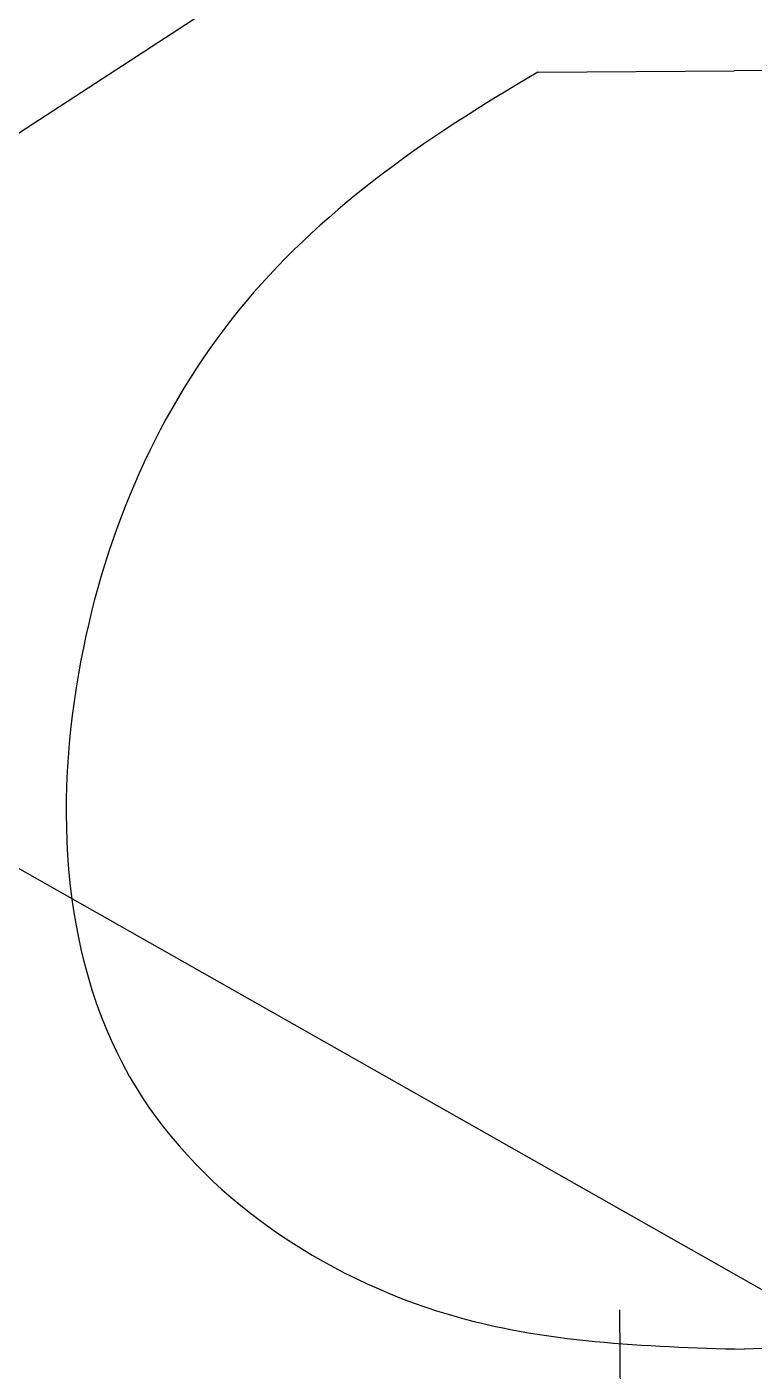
# Model space of a CAD drawing. Header units: metres. Extents: x 324293 to 653279, y 3585589 to 7191434.
# Drawn here: x 334380.528 to 334380.758, y 3600552.3478 to 3600552.7731 of the extents above; entities that cross this region are included whole.
import ezdxf

# ---------------------------------------------------------------- set-up
doc = ezdxf.new("R2010")
doc.units = ezdxf.units.M
doc.layers.add('asfalt', color=16, linetype='Continuous')
doc.layers.add('Tir bargh', color=10, linetype='Continuous')

# ---------------------------------------------------------------- blocks, each defined once
blk = doc.blocks.new('E')
at = {"layer": 'Tir bargh'}
for p, q in [((0.96012, 5.01545), (-1.09158, 6.20022)), ((-0.44561, 5.95606), (-0.42252, 5.95606)), ((-0.39943, 5.95606), (-0.42252, 5.95606)), ((-0.43711, 5.78028), (-0.43711, 5.81044))]:
    blk.add_line(p, q, dxfattribs=at)
for points in [[(-0.44561, 5.95606, -0.28802), (-0.45908, 5.94838, -0.28802), (-0.48397, 5.93125, -0.28802), (-0.50404, 5.88667, -0.28802), (-0.50172, 5.83476, -0.28802), (-0.46112, 5.80718, -0.28802), (-0.43424, 5.80612, -0.28802), (-0.42252, 5.80567, -0.28802)], [(-0.39943, 5.95606, -0.28802), (-0.38596, 5.94838, -0.28802), (-0.36106, 5.93125, -0.28802), (-0.341, 5.88667, -0.28802), (-0.34332, 5.83476, -0.28802), (-0.38392, 5.80718, -0.28802), (-0.4108, 5.80612, -0.28802), (-0.42252, 5.80567, -0.28802)]]:
    blk.add_open_spline(points, degree=3, knots=[0.28987, 0.28987, 0.28987, 0.28987, 0.908816, 1.521914, 2.211913, 2.829368, 3.306397, 3.306397, 3.306397, 3.306397], dxfattribs=at)
at = {"layer": 'Tir bargh', "invisible_edges": 15}
for points in [[(-0.44448, 5.95606, -0.28089), (-0.45361, 5.95028, -0.27792), (-0.45503, 5.95028, -0.28461), (-0.44548, 5.95606, -0.28561)], [(-0.44548, 5.95606, -0.28561), (-0.45503, 5.95028, -0.28461), (-0.45503, 5.95028, -0.29144), (-0.44548, 5.95606, -0.29044)], [(-0.44548, 5.95606, -0.29044), (-0.45503, 5.95028, -0.29144), (-0.45361, 5.95028, -0.29813), (-0.44448, 5.95606, -0.29516)], [(-0.44252, 5.95606, -0.27648), (-0.45083, 5.95028, -0.27168), (-0.45361, 5.95028, -0.27792), (-0.44448, 5.95606, -0.28089)], [(-0.44448, 5.95606, -0.29516), (-0.45361, 5.95028, -0.29813), (-0.45083, 5.95028, -0.30437), (-0.44252, 5.95606, -0.29957)], [(-0.43968, 5.95606, -0.27257), (-0.44681, 5.95028, -0.26615), (-0.45083, 5.95028, -0.27168), (-0.44252, 5.95606, -0.27648)], [(-0.44252, 5.95606, -0.29957), (-0.45083, 5.95028, -0.30437), (-0.44681, 5.95028, -0.3099), (-0.43968, 5.95606, -0.30348)], [(-0.43609, 5.95606, -0.26934), (-0.44173, 5.95028, -0.26158), (-0.44681, 5.95028, -0.26615), (-0.43968, 5.95606, -0.27257)], [(-0.43968, 5.95606, -0.30348), (-0.44681, 5.95028, -0.3099), (-0.44173, 5.95028, -0.31447), (-0.43609, 5.95606, -0.30671)], [(-0.43191, 5.95606, -0.26693), (-0.43582, 5.95028, -0.25816), (-0.44173, 5.95028, -0.26158), (-0.43609, 5.95606, -0.26934)], [(-0.43609, 5.95606, -0.30671), (-0.44173, 5.95028, -0.31447), (-0.43582, 5.95028, -0.31789), (-0.43191, 5.95606, -0.30912)], [(-0.42732, 5.95606, -0.26544), (-0.42932, 5.95028, -0.25605), (-0.43582, 5.95028, -0.25816), (-0.43191, 5.95606, -0.26693)], [(-0.43191, 5.95606, -0.30912), (-0.43582, 5.95028, -0.31789), (-0.42932, 5.95028, -0.32), (-0.42732, 5.95606, -0.31061)], [(-0.42252, 5.95606, -0.26493), (-0.42252, 5.95028, -0.25533), (-0.42932, 5.95028, -0.25605), (-0.42732, 5.95606, -0.26544)], [(-0.42732, 5.95606, -0.31061), (-0.42932, 5.95028, -0.32), (-0.42252, 5.95028, -0.32072), (-0.42252, 5.95606, -0.31112)], [(-0.42252, 5.95606, -0.31112), (-0.42252, 5.95028, -0.32072), (-0.41572, 5.95028, -0.32), (-0.41772, 5.95606, -0.31061)], [(-0.41772, 5.95606, -0.26544), (-0.41572, 5.95028, -0.25605), (-0.42252, 5.95028, -0.25533), (-0.42252, 5.95606, -0.26493)], [(-0.45361, 5.95028, -0.27792), (-0.46238, 5.94391, -0.27507), (-0.4642, 5.94391, -0.28364), (-0.45503, 5.95028, -0.28461)], [(-0.45503, 5.95028, -0.28461), (-0.4642, 5.94391, -0.28364), (-0.4642, 5.94391, -0.29241), (-0.45503, 5.95028, -0.29144)], [(-0.45503, 5.95028, -0.29144), (-0.4642, 5.94391, -0.29241), (-0.46238, 5.94391, -0.30097), (-0.45361, 5.95028, -0.29813)], [(-0.45083, 5.95028, -0.27168), (-0.45881, 5.94391, -0.26707), (-0.46238, 5.94391, -0.27507), (-0.45361, 5.95028, -0.27792)], [(-0.45361, 5.95028, -0.29813), (-0.46238, 5.94391, -0.30097), (-0.45881, 5.94391, -0.30898), (-0.45083, 5.95028, -0.30437)], [(-0.44681, 5.95028, -0.26615), (-0.45366, 5.94391, -0.25998), (-0.45881, 5.94391, -0.26707), (-0.45083, 5.95028, -0.27168)], [(-0.45083, 5.95028, -0.30437), (-0.45881, 5.94391, -0.30898), (-0.45366, 5.94391, -0.31607), (-0.44681, 5.95028, -0.3099)], [(-0.44173, 5.95028, -0.26158), (-0.44715, 5.94391, -0.25412), (-0.45366, 5.94391, -0.25998), (-0.44681, 5.95028, -0.26615)], [(-0.44681, 5.95028, -0.3099), (-0.45366, 5.94391, -0.31607), (-0.44715, 5.94391, -0.32193), (-0.44173, 5.95028, -0.31447)], [(-0.43582, 5.95028, -0.25816), (-0.43956, 5.94391, -0.24974), (-0.44715, 5.94391, -0.25412), (-0.44173, 5.95028, -0.26158)], [(-0.44173, 5.95028, -0.31447), (-0.44715, 5.94391, -0.32193), (-0.43956, 5.94391, -0.32631), (-0.43582, 5.95028, -0.31789)], [(-0.42932, 5.95028, -0.25605), (-0.43123, 5.94391, -0.24703), (-0.43956, 5.94391, -0.24974), (-0.43582, 5.95028, -0.25816)], [(-0.43582, 5.95028, -0.31789), (-0.43956, 5.94391, -0.32631), (-0.43123, 5.94391, -0.32902), (-0.42932, 5.95028, -0.32)], [(-0.42252, 5.95028, -0.25533), (-0.42252, 5.94391, -0.24612), (-0.43123, 5.94391, -0.24703), (-0.42932, 5.95028, -0.25605)], [(-0.42932, 5.95028, -0.32), (-0.43123, 5.94391, -0.32902), (-0.42252, 5.94391, -0.32993), (-0.42252, 5.95028, -0.32072)], [(-0.42252, 5.95028, -0.32072), (-0.42252, 5.94391, -0.32993), (-0.41381, 5.94391, -0.32902), (-0.41572, 5.95028, -0.32)], [(-0.41572, 5.95028, -0.25605), (-0.41381, 5.94391, -0.24703), (-0.42252, 5.94391, -0.24612), (-0.42252, 5.95028, -0.25533)], [(-0.46238, 5.94391, -0.27507), (-0.47057, 5.93674, -0.27241), (-0.47276, 5.93674, -0.28274), (-0.4642, 5.94391, -0.28364)], [(-0.4642, 5.94391, -0.28364), (-0.47276, 5.93674, -0.28274), (-0.47276, 5.93674, -0.29331), (-0.4642, 5.94391, -0.29241)], [(-0.4642, 5.94391, -0.29241), (-0.47276, 5.93674, -0.29331), (-0.47057, 5.93674, -0.30364), (-0.46238, 5.94391, -0.30097)], [(-0.45881, 5.94391, -0.26707), (-0.46627, 5.93674, -0.26276), (-0.47057, 5.93674, -0.27241), (-0.46238, 5.94391, -0.27507)], [(-0.46238, 5.94391, -0.30097), (-0.47057, 5.93674, -0.30364), (-0.46627, 5.93674, -0.31328), (-0.45881, 5.94391, -0.30898)], [(-0.45366, 5.94391, -0.25998), (-0.46006, 5.93674, -0.25422), (-0.46627, 5.93674, -0.26276), (-0.45881, 5.94391, -0.26707)], [(-0.45881, 5.94391, -0.30898), (-0.46627, 5.93674, -0.31328), (-0.46006, 5.93674, -0.32183), (-0.45366, 5.94391, -0.31607)], [(-0.44715, 5.94391, -0.25412), (-0.45221, 5.93674, -0.24715), (-0.46006, 5.93674, -0.25422), (-0.45366, 5.94391, -0.25998)], [(-0.45366, 5.94391, -0.31607), (-0.46006, 5.93674, -0.32183), (-0.45221, 5.93674, -0.3289), (-0.44715, 5.94391, -0.32193)], [(-0.43956, 5.94391, -0.24974), (-0.44307, 5.93674, -0.24187), (-0.45221, 5.93674, -0.24715), (-0.44715, 5.94391, -0.25412)], [(-0.44715, 5.94391, -0.32193), (-0.45221, 5.93674, -0.3289), (-0.44307, 5.93674, -0.33418), (-0.43956, 5.94391, -0.32631)], [(-0.43123, 5.94391, -0.24703), (-0.43302, 5.93674, -0.23861), (-0.44307, 5.93674, -0.24187), (-0.43956, 5.94391, -0.24974)], [(-0.43956, 5.94391, -0.32631), (-0.44307, 5.93674, -0.33418), (-0.43302, 5.93674, -0.33744), (-0.43123, 5.94391, -0.32902)], [(-0.42252, 5.94391, -0.24612), (-0.42252, 5.93674, -0.2375), (-0.43302, 5.93674, -0.23861), (-0.43123, 5.94391, -0.24703)], [(-0.43123, 5.94391, -0.32902), (-0.43302, 5.93674, -0.33744), (-0.42252, 5.93674, -0.33854), (-0.42252, 5.94391, -0.32993)], [(-0.42252, 5.94391, -0.32993), (-0.42252, 5.93674, -0.33854), (-0.41201, 5.93674, -0.33744), (-0.41381, 5.94391, -0.32902)], [(-0.41381, 5.94391, -0.24703), (-0.41201, 5.93674, -0.23861), (-0.42252, 5.93674, -0.2375), (-0.42252, 5.94391, -0.24612)], [(-0.47057, 5.93674, -0.27241), (-0.47791, 5.92863, -0.27003), (-0.48044, 5.92863, -0.28194), (-0.47276, 5.93674, -0.28274)], [(-0.47276, 5.93674, -0.28274), (-0.48044, 5.92863, -0.28194), (-0.48044, 5.92863, -0.29411), (-0.47276, 5.93674, -0.29331)], [(-0.47276, 5.93674, -0.29331), (-0.48044, 5.92863, -0.29411), (-0.47791, 5.92863, -0.30602), (-0.47057, 5.93674, -0.30364)], [(-0.46627, 5.93674, -0.26276), (-0.47296, 5.92863, -0.2589), (-0.47791, 5.92863, -0.27003), (-0.47057, 5.93674, -0.27241)], [(-0.47057, 5.93674, -0.30364), (-0.47791, 5.92863, -0.30602), (-0.47296, 5.92863, -0.31715), (-0.46627, 5.93674, -0.31328)], [(-0.46006, 5.93674, -0.25422), (-0.4658, 5.92863, -0.24905), (-0.47296, 5.92863, -0.2589), (-0.46627, 5.93674, -0.26276)], [(-0.46627, 5.93674, -0.31328), (-0.47296, 5.92863, -0.31715), (-0.4658, 5.92863, -0.327), (-0.46006, 5.93674, -0.32183)], [(-0.45221, 5.93674, -0.24715), (-0.45675, 5.92863, -0.2409), (-0.4658, 5.92863, -0.24905), (-0.46006, 5.93674, -0.25422)], [(-0.46006, 5.93674, -0.32183), (-0.4658, 5.92863, -0.327), (-0.45675, 5.92863, -0.33515), (-0.45221, 5.93674, -0.3289)], [(-0.44307, 5.93674, -0.24187), (-0.44621, 5.92863, -0.23482), (-0.45675, 5.92863, -0.2409), (-0.45221, 5.93674, -0.24715)], [(-0.45221, 5.93674, -0.3289), (-0.45675, 5.92863, -0.33515), (-0.44621, 5.92863, -0.34123), (-0.44307, 5.93674, -0.33418)], [(-0.43302, 5.93674, -0.23861), (-0.43463, 5.92863, -0.23105), (-0.44621, 5.92863, -0.23482), (-0.44307, 5.93674, -0.24187)], [(-0.44307, 5.93674, -0.33418), (-0.44621, 5.92863, -0.34123), (-0.43463, 5.92863, -0.345), (-0.43302, 5.93674, -0.33744)], [(-0.42252, 5.93674, -0.2375), (-0.42252, 5.92863, -0.22978), (-0.43463, 5.92863, -0.23105), (-0.43302, 5.93674, -0.23861)], [(-0.43302, 5.93674, -0.33744), (-0.43463, 5.92863, -0.345), (-0.42252, 5.92863, -0.34627), (-0.42252, 5.93674, -0.33854)], [(-0.42252, 5.93674, -0.33854), (-0.42252, 5.92863, -0.34627), (-0.41041, 5.92863, -0.345), (-0.41201, 5.93674, -0.33744)], [(-0.41201, 5.93674, -0.23861), (-0.41041, 5.92863, -0.23105), (-0.42252, 5.92863, -0.22978), (-0.42252, 5.93674, -0.2375)], [(-0.47791, 5.92863, -0.27003), (-0.48415, 5.91956, -0.268), (-0.48697, 5.91956, -0.28125), (-0.48044, 5.92863, -0.28194)], [(-0.48044, 5.92863, -0.28194), (-0.48697, 5.91956, -0.28125), (-0.48697, 5.91956, -0.2948), (-0.48044, 5.92863, -0.29411)], [(-0.48044, 5.92863, -0.29411), (-0.48697, 5.91956, -0.2948), (-0.48415, 5.91956, -0.30805), (-0.47791, 5.92863, -0.30602)], [(-0.47296, 5.92863, -0.2589), (-0.47864, 5.91956, -0.25562), (-0.48415, 5.91956, -0.268), (-0.47791, 5.92863, -0.27003)], [(-0.47791, 5.92863, -0.30602), (-0.48415, 5.91956, -0.30805), (-0.47864, 5.91956, -0.32043), (-0.47296, 5.92863, -0.31715)], [(-0.4658, 5.92863, -0.24905), (-0.47068, 5.91956, -0.24466), (-0.47864, 5.91956, -0.25562), (-0.47296, 5.92863, -0.2589)], [(-0.47296, 5.92863, -0.31715), (-0.47864, 5.91956, -0.32043), (-0.47068, 5.91956, -0.33139), (-0.4658, 5.92863, -0.327)], [(-0.45675, 5.92863, -0.2409), (-0.46061, 5.91956, -0.23559), (-0.47068, 5.91956, -0.24466), (-0.4658, 5.92863, -0.24905)], [(-0.4658, 5.92863, -0.327), (-0.47068, 5.91956, -0.33139), (-0.46061, 5.91956, -0.34045), (-0.45675, 5.92863, -0.33515)], [(-0.44621, 5.92863, -0.23482), (-0.44888, 5.91956, -0.22882), (-0.46061, 5.91956, -0.23559), (-0.45675, 5.92863, -0.2409)], [(-0.45675, 5.92863, -0.33515), (-0.46061, 5.91956, -0.34045), (-0.44888, 5.91956, -0.34723), (-0.44621, 5.92863, -0.34123)], [(-0.43463, 5.92863, -0.23105), (-0.43599, 5.91956, -0.22463), (-0.44888, 5.91956, -0.22882), (-0.44621, 5.92863, -0.23482)], [(-0.44621, 5.92863, -0.34123), (-0.44888, 5.91956, -0.34723), (-0.43599, 5.91956, -0.35142), (-0.43463, 5.92863, -0.345)], [(-0.42252, 5.92863, -0.22978), (-0.42252, 5.91956, -0.22322), (-0.43599, 5.91956, -0.22463), (-0.43463, 5.92863, -0.23105)], [(-0.43463, 5.92863, -0.345), (-0.43599, 5.91956, -0.35142), (-0.42252, 5.91956, -0.35283), (-0.42252, 5.92863, -0.34627)], [(-0.42252, 5.92863, -0.34627), (-0.42252, 5.91956, -0.35283), (-0.40904, 5.91956, -0.35142), (-0.41041, 5.92863, -0.345)], [(-0.41041, 5.92863, -0.23105), (-0.40904, 5.91956, -0.22463), (-0.42252, 5.91956, -0.22322), (-0.42252, 5.92863, -0.22978)], [(-0.48415, 5.91956, -0.268), (-0.48922, 5.9097, -0.26635), (-0.49227, 5.9097, -0.28069), (-0.48697, 5.91956, -0.28125)], [(-0.48697, 5.91956, -0.28125), (-0.49227, 5.9097, -0.28069), (-0.49227, 5.9097, -0.29536), (-0.48697, 5.91956, -0.2948)], [(-0.48697, 5.91956, -0.2948), (-0.49227, 5.9097, -0.29536), (-0.48922, 5.9097, -0.3097), (-0.48415, 5.91956, -0.30805)], [(-0.47864, 5.91956, -0.25562), (-0.48326, 5.9097, -0.25296), (-0.48922, 5.9097, -0.26635), (-0.48415, 5.91956, -0.268)], [(-0.48415, 5.91956, -0.30805), (-0.48922, 5.9097, -0.3097), (-0.48326, 5.9097, -0.32309), (-0.47864, 5.91956, -0.32043)], [(-0.47068, 5.91956, -0.24466), (-0.47464, 5.9097, -0.2411), (-0.48326, 5.9097, -0.25296), (-0.47864, 5.91956, -0.25562)], [(-0.47864, 5.91956, -0.32043), (-0.48326, 5.9097, -0.32309), (-0.47464, 5.9097, -0.33495), (-0.47068, 5.91956, -0.33139)], [(-0.46061, 5.91956, -0.23559), (-0.46374, 5.9097, -0.23129), (-0.47464, 5.9097, -0.2411), (-0.47068, 5.91956, -0.24466)], [(-0.47068, 5.91956, -0.33139), (-0.47464, 5.9097, -0.33495), (-0.46374, 5.9097, -0.34476), (-0.46061, 5.91956, -0.34045)], [(-0.44888, 5.91956, -0.22882), (-0.45104, 5.9097, -0.22395), (-0.46374, 5.9097, -0.23129), (-0.46061, 5.91956, -0.23559)], [(-0.46061, 5.91956, -0.34045), (-0.46374, 5.9097, -0.34476), (-0.45104, 5.9097, -0.35209), (-0.44888, 5.91956, -0.34723)], [(-0.43599, 5.91956, -0.22463), (-0.4371, 5.9097, -0.21942), (-0.45104, 5.9097, -0.22395), (-0.44888, 5.91956, -0.22882)], [(-0.44888, 5.91956, -0.34723), (-0.45104, 5.9097, -0.35209), (-0.4371, 5.9097, -0.35663), (-0.43599, 5.91956, -0.35142)], [(-0.42252, 5.91956, -0.22322), (-0.42252, 5.9097, -0.21789), (-0.4371, 5.9097, -0.21942), (-0.43599, 5.91956, -0.22463)], [(-0.43599, 5.91956, -0.35142), (-0.4371, 5.9097, -0.35663), (-0.42252, 5.9097, -0.35816), (-0.42252, 5.91956, -0.35283)], [(-0.42252, 5.91956, -0.35283), (-0.42252, 5.9097, -0.35816), (-0.40794, 5.9097, -0.35663), (-0.40904, 5.91956, -0.35142)], [(-0.40904, 5.91956, -0.22463), (-0.40794, 5.9097, -0.21942), (-0.42252, 5.9097, -0.21789), (-0.42252, 5.91956, -0.22322)], [(-0.48922, 5.9097, -0.26635), (-0.49312, 5.89928, -0.26509), (-0.49635, 5.89928, -0.28027), (-0.49227, 5.9097, -0.28069)], [(-0.49227, 5.9097, -0.28069), (-0.49635, 5.89928, -0.28027), (-0.49635, 5.89928, -0.29578), (-0.49227, 5.9097, -0.29536)], [(-0.49227, 5.9097, -0.29536), (-0.49635, 5.89928, -0.29578), (-0.49312, 5.89928, -0.31096), (-0.48922, 5.9097, -0.3097)], [(-0.48326, 5.9097, -0.25296), (-0.48681, 5.89928, -0.25091), (-0.49312, 5.89928, -0.26509), (-0.48922, 5.9097, -0.26635)], [(-0.48922, 5.9097, -0.3097), (-0.49312, 5.89928, -0.31096), (-0.48681, 5.89928, -0.32514), (-0.48326, 5.9097, -0.32309)], [(-0.47464, 5.9097, -0.2411), (-0.47769, 5.89928, -0.23835), (-0.48681, 5.89928, -0.25091), (-0.48326, 5.9097, -0.25296)], [(-0.48326, 5.9097, -0.32309), (-0.48681, 5.89928, -0.32514), (-0.47769, 5.89928, -0.3377), (-0.47464, 5.9097, -0.33495)], [(-0.46374, 5.9097, -0.23129), (-0.46615, 5.89928, -0.22797), (-0.47769, 5.89928, -0.23835), (-0.47464, 5.9097, -0.2411)], [(-0.47464, 5.9097, -0.33495), (-0.47769, 5.89928, -0.3377), (-0.46615, 5.89928, -0.34808), (-0.46374, 5.9097, -0.34476)], [(-0.45104, 5.9097, -0.22395), (-0.45271, 5.89928, -0.22021), (-0.46615, 5.89928, -0.22797), (-0.46374, 5.9097, -0.23129)], [(-0.46374, 5.9097, -0.34476), (-0.46615, 5.89928, -0.34808), (-0.45271, 5.89928, -0.35584), (-0.45104, 5.9097, -0.35209)], [(-0.4371, 5.9097, -0.21942), (-0.43795, 5.89928, -0.21541), (-0.45271, 5.89928, -0.22021), (-0.45104, 5.9097, -0.22395)], [(-0.45104, 5.9097, -0.35209), (-0.45271, 5.89928, -0.35584), (-0.43795, 5.89928, -0.36064), (-0.4371, 5.9097, -0.35663)], [(-0.42252, 5.9097, -0.21789), (-0.42252, 5.89928, -0.21379), (-0.43795, 5.89928, -0.21541), (-0.4371, 5.9097, -0.21942)], [(-0.4371, 5.9097, -0.35663), (-0.43795, 5.89928, -0.36064), (-0.42252, 5.89928, -0.36226), (-0.42252, 5.9097, -0.35816)], [(-0.42252, 5.9097, -0.35816), (-0.42252, 5.89928, -0.36226), (-0.40708, 5.89928, -0.36064), (-0.40794, 5.9097, -0.35663)], [(-0.40794, 5.9097, -0.21942), (-0.40708, 5.89928, -0.21541), (-0.42252, 5.89928, -0.21379), (-0.42252, 5.9097, -0.21789)], [(-0.49312, 5.89928, -0.26509), (-0.49587, 5.88846, -0.26419), (-0.49923, 5.88846, -0.27996), (-0.49635, 5.89928, -0.28027)], [(-0.49635, 5.89928, -0.28027), (-0.49923, 5.88846, -0.27996), (-0.49923, 5.88846, -0.29609), (-0.49635, 5.89928, -0.29578)], [(-0.49635, 5.89928, -0.29578), (-0.49923, 5.88846, -0.29609), (-0.49587, 5.88846, -0.31186), (-0.49312, 5.89928, -0.31096)], [(-0.48681, 5.89928, -0.25091), (-0.48931, 5.88846, -0.24946), (-0.49587, 5.88846, -0.26419), (-0.49312, 5.89928, -0.26509)], [(-0.49312, 5.89928, -0.31096), (-0.49587, 5.88846, -0.31186), (-0.48931, 5.88846, -0.32659), (-0.48681, 5.89928, -0.32514)], [(-0.47769, 5.89928, -0.23835), (-0.47984, 5.88846, -0.23642), (-0.48931, 5.88846, -0.24946), (-0.48681, 5.89928, -0.25091)], [(-0.48681, 5.89928, -0.32514), (-0.48931, 5.88846, -0.32659), (-0.47984, 5.88846, -0.33963), (-0.47769, 5.89928, -0.3377)], [(-0.46615, 5.89928, -0.22797), (-0.46785, 5.88846, -0.22563), (-0.47984, 5.88846, -0.23642), (-0.47769, 5.89928, -0.23835)], [(-0.47769, 5.89928, -0.3377), (-0.47984, 5.88846, -0.33963), (-0.46785, 5.88846, -0.35042), (-0.46615, 5.89928, -0.34808)], [(-0.45271, 5.89928, -0.22021), (-0.45389, 5.88846, -0.21756), (-0.46785, 5.88846, -0.22563), (-0.46615, 5.89928, -0.22797)], [(-0.46615, 5.89928, -0.34808), (-0.46785, 5.88846, -0.35042), (-0.45389, 5.88846, -0.35849), (-0.45271, 5.89928, -0.35584)], [(-0.43795, 5.89928, -0.21541), (-0.43855, 5.88846, -0.21258), (-0.45389, 5.88846, -0.21756), (-0.45271, 5.89928, -0.22021)], [(-0.45271, 5.89928, -0.35584), (-0.45389, 5.88846, -0.35849), (-0.43855, 5.88846, -0.36347), (-0.43795, 5.89928, -0.36064)], [(-0.42252, 5.89928, -0.21379), (-0.42252, 5.88846, -0.2109), (-0.43855, 5.88846, -0.21258), (-0.43795, 5.89928, -0.21541)], [(-0.43795, 5.89928, -0.36064), (-0.43855, 5.88846, -0.36347), (-0.42252, 5.88846, -0.36515), (-0.42252, 5.89928, -0.36226)], [(-0.42252, 5.89928, -0.36226), (-0.42252, 5.88846, -0.36515), (-0.40648, 5.88846, -0.36347), (-0.40708, 5.89928, -0.36064)], [(-0.40708, 5.89928, -0.21541), (-0.40648, 5.88846, -0.21258), (-0.42252, 5.88846, -0.2109), (-0.42252, 5.89928, -0.21379)], [(-0.49587, 5.88846, -0.26419), (-0.49748, 5.87739, -0.26367), (-0.50091, 5.87739, -0.27979), (-0.49923, 5.88846, -0.27996)], [(-0.49923, 5.88846, -0.27996), (-0.50091, 5.87739, -0.27979), (-0.50091, 5.87739, -0.29626), (-0.49923, 5.88846, -0.29609)], [(-0.49923, 5.88846, -0.29609), (-0.50091, 5.87739, -0.29626), (-0.49748, 5.87739, -0.31238), (-0.49587, 5.88846, -0.31186)], [(-0.48931, 5.88846, -0.24946), (-0.49078, 5.87739, -0.24861), (-0.49748, 5.87739, -0.26367), (-0.49587, 5.88846, -0.26419)], [(-0.49587, 5.88846, -0.31186), (-0.49748, 5.87739, -0.31238), (-0.49078, 5.87739, -0.32744), (-0.48931, 5.88846, -0.32659)], [(-0.47984, 5.88846, -0.23642), (-0.4811, 5.87739, -0.23528), (-0.49078, 5.87739, -0.24861), (-0.48931, 5.88846, -0.24946)], [(-0.48931, 5.88846, -0.32659), (-0.49078, 5.87739, -0.32744), (-0.4811, 5.87739, -0.34077), (-0.47984, 5.88846, -0.33963)], [(-0.46785, 5.88846, -0.22563), (-0.46885, 5.87739, -0.22426), (-0.4811, 5.87739, -0.23528), (-0.47984, 5.88846, -0.23642)], [(-0.47984, 5.88846, -0.33963), (-0.4811, 5.87739, -0.34077), (-0.46885, 5.87739, -0.35179), (-0.46785, 5.88846, -0.35042)], [(-0.45389, 5.88846, -0.21756), (-0.45458, 5.87739, -0.21602), (-0.46885, 5.87739, -0.22426), (-0.46785, 5.88846, -0.22563)], [(-0.46785, 5.88846, -0.35042), (-0.46885, 5.87739, -0.35179), (-0.45458, 5.87739, -0.36003), (-0.45389, 5.88846, -0.35849)], [(-0.43855, 5.88846, -0.21258), (-0.43891, 5.87739, -0.21092), (-0.45458, 5.87739, -0.21602), (-0.45389, 5.88846, -0.21756)], [(-0.45389, 5.88846, -0.35849), (-0.45458, 5.87739, -0.36003), (-0.43891, 5.87739, -0.36512), (-0.43855, 5.88846, -0.36347)], [(-0.42252, 5.88846, -0.2109), (-0.42252, 5.87739, -0.2092), (-0.43891, 5.87739, -0.21092), (-0.43855, 5.88846, -0.21258)], [(-0.43855, 5.88846, -0.36347), (-0.43891, 5.87739, -0.36512), (-0.42252, 5.87739, -0.36685), (-0.42252, 5.88846, -0.36515)], [(-0.42252, 5.88846, -0.36515), (-0.42252, 5.87739, -0.36685), (-0.40613, 5.87739, -0.36512), (-0.40648, 5.88846, -0.36347)], [(-0.40648, 5.88846, -0.21258), (-0.40613, 5.87739, -0.21092), (-0.42252, 5.87739, -0.2092), (-0.42252, 5.88846, -0.2109)], [(-0.49748, 5.87739, -0.26367), (-0.49783, 5.86619, -0.26355), (-0.50127, 5.86619, -0.27975), (-0.50091, 5.87739, -0.27979)], [(-0.50091, 5.87739, -0.27979), (-0.50127, 5.86619, -0.27975), (-0.50127, 5.86619, -0.2963), (-0.50091, 5.87739, -0.29626)], [(-0.50091, 5.87739, -0.29626), (-0.50127, 5.86619, -0.2963), (-0.49783, 5.86619, -0.31249), (-0.49748, 5.87739, -0.31238)], [(-0.49078, 5.87739, -0.24861), (-0.4911, 5.86619, -0.24843), (-0.49783, 5.86619, -0.26355), (-0.49748, 5.87739, -0.26367)], [(-0.49748, 5.87739, -0.31238), (-0.49783, 5.86619, -0.31249), (-0.4911, 5.86619, -0.32762), (-0.49078, 5.87739, -0.32744)], [(-0.4811, 5.87739, -0.23528), (-0.48136, 5.86619, -0.23504), (-0.4911, 5.86619, -0.24843), (-0.49078, 5.87739, -0.24861)], [(-0.49078, 5.87739, -0.32744), (-0.4911, 5.86619, -0.32762), (-0.48136, 5.86619, -0.34101), (-0.4811, 5.87739, -0.34077)], [(-0.46885, 5.87739, -0.22426), (-0.46906, 5.86619, -0.22396), (-0.48136, 5.86619, -0.23504), (-0.4811, 5.87739, -0.23528)], [(-0.4811, 5.87739, -0.34077), (-0.48136, 5.86619, -0.34101), (-0.46906, 5.86619, -0.35209), (-0.46885, 5.87739, -0.35179)], [(-0.45458, 5.87739, -0.21602), (-0.45473, 5.86619, -0.21569), (-0.46906, 5.86619, -0.22396), (-0.46885, 5.87739, -0.22426)], [(-0.46885, 5.87739, -0.35179), (-0.46906, 5.86619, -0.35209), (-0.45473, 5.86619, -0.36036), (-0.45458, 5.87739, -0.36003)], [(-0.43891, 5.87739, -0.21092), (-0.43898, 5.86619, -0.21057), (-0.45473, 5.86619, -0.21569), (-0.45458, 5.87739, -0.21602)], [(-0.45458, 5.87739, -0.36003), (-0.45473, 5.86619, -0.36036), (-0.43898, 5.86619, -0.36548), (-0.43891, 5.87739, -0.36512)], [(-0.42252, 5.87739, -0.2092), (-0.42252, 5.86619, -0.20884), (-0.43898, 5.86619, -0.21057), (-0.43891, 5.87739, -0.21092)], [(-0.43891, 5.87739, -0.36512), (-0.43898, 5.86619, -0.36548), (-0.42252, 5.86619, -0.36721), (-0.42252, 5.87739, -0.36685)], [(-0.42252, 5.87739, -0.36685), (-0.42252, 5.86619, -0.36721), (-0.40606, 5.86619, -0.36548), (-0.40613, 5.87739, -0.36512)], [(-0.40613, 5.87739, -0.21092), (-0.40606, 5.86619, -0.21057), (-0.42252, 5.86619, -0.20884), (-0.42252, 5.87739, -0.2092)], [(-0.49783, 5.86619, -0.26355), (-0.49667, 5.85506, -0.26393), (-0.50006, 5.85506, -0.27987), (-0.50127, 5.86619, -0.27975)], [(-0.50127, 5.86619, -0.27975), (-0.50006, 5.85506, -0.27987), (-0.50006, 5.85506, -0.29617), (-0.50127, 5.86619, -0.2963)], [(-0.50127, 5.86619, -0.2963), (-0.50006, 5.85506, -0.29617), (-0.49667, 5.85506, -0.31212), (-0.49783, 5.86619, -0.31249)], [(-0.4911, 5.86619, -0.24843), (-0.49004, 5.85506, -0.24904), (-0.49667, 5.85506, -0.26393), (-0.49783, 5.86619, -0.26355)], [(-0.49783, 5.86619, -0.31249), (-0.49667, 5.85506, -0.31212), (-0.49004, 5.85506, -0.32701), (-0.4911, 5.86619, -0.32762)], [(-0.48136, 5.86619, -0.23504), (-0.48046, 5.85506, -0.23585), (-0.49004, 5.85506, -0.24904), (-0.4911, 5.86619, -0.24843)], [(-0.4911, 5.86619, -0.32762), (-0.49004, 5.85506, -0.32701), (-0.48046, 5.85506, -0.3402), (-0.48136, 5.86619, -0.34101)], [(-0.46906, 5.86619, -0.22396), (-0.46835, 5.85506, -0.22494), (-0.48046, 5.85506, -0.23585), (-0.48136, 5.86619, -0.23504)], [(-0.48136, 5.86619, -0.34101), (-0.48046, 5.85506, -0.3402), (-0.46835, 5.85506, -0.35111), (-0.46906, 5.86619, -0.35209)], [(-0.45473, 5.86619, -0.21569), (-0.45423, 5.85506, -0.21679), (-0.46835, 5.85506, -0.22494), (-0.46906, 5.86619, -0.22396)], [(-0.46906, 5.86619, -0.35209), (-0.46835, 5.85506, -0.35111), (-0.45423, 5.85506, -0.35926), (-0.45473, 5.86619, -0.36036)], [(-0.43898, 5.86619, -0.21057), (-0.43873, 5.85506, -0.21176), (-0.45423, 5.85506, -0.21679), (-0.45473, 5.86619, -0.21569)], [(-0.45473, 5.86619, -0.36036), (-0.45423, 5.85506, -0.35926), (-0.43873, 5.85506, -0.36429), (-0.43898, 5.86619, -0.36548)], [(-0.42252, 5.86619, -0.20884), (-0.42252, 5.85506, -0.21005), (-0.43873, 5.85506, -0.21176), (-0.43898, 5.86619, -0.21057)], [(-0.43898, 5.86619, -0.36548), (-0.43873, 5.85506, -0.36429), (-0.42252, 5.85506, -0.366), (-0.42252, 5.86619, -0.36721)], [(-0.42252, 5.86619, -0.36721), (-0.42252, 5.85506, -0.366), (-0.40631, 5.85506, -0.36429), (-0.40606, 5.86619, -0.36548)], [(-0.40606, 5.86619, -0.21057), (-0.40631, 5.85506, -0.21176), (-0.42252, 5.85506, -0.21005), (-0.42252, 5.86619, -0.20884)], [(-0.49667, 5.85506, -0.26393), (-0.49373, 5.84431, -0.26489), (-0.49698, 5.84431, -0.2802), (-0.50006, 5.85506, -0.27987)], [(-0.50006, 5.85506, -0.27987), (-0.49698, 5.84431, -0.2802), (-0.49698, 5.84431, -0.29585), (-0.50006, 5.85506, -0.29617)], [(-0.50006, 5.85506, -0.29617), (-0.49698, 5.84431, -0.29585), (-0.49373, 5.84431, -0.31116), (-0.49667, 5.85506, -0.31212)], [(-0.49004, 5.85506, -0.24904), (-0.48736, 5.84431, -0.25059), (-0.49373, 5.84431, -0.26489), (-0.49667, 5.85506, -0.26393)], [(-0.49667, 5.85506, -0.31212), (-0.49373, 5.84431, -0.31116), (-0.48736, 5.84431, -0.32546), (-0.49004, 5.85506, -0.32701)], [(-0.48046, 5.85506, -0.23585), (-0.47816, 5.84431, -0.23793), (-0.48736, 5.84431, -0.25059), (-0.49004, 5.85506, -0.24904)], [(-0.49004, 5.85506, -0.32701), (-0.48736, 5.84431, -0.32546), (-0.47816, 5.84431, -0.33812), (-0.48046, 5.85506, -0.3402)], [(-0.46835, 5.85506, -0.22494), (-0.46653, 5.84431, -0.22745), (-0.47816, 5.84431, -0.23793), (-0.48046, 5.85506, -0.23585)], [(-0.48046, 5.85506, -0.3402), (-0.47816, 5.84431, -0.33812), (-0.46653, 5.84431, -0.3486), (-0.46835, 5.85506, -0.35111)], [(-0.45423, 5.85506, -0.21679), (-0.45297, 5.84431, -0.21963), (-0.46653, 5.84431, -0.22745), (-0.46835, 5.85506, -0.22494)], [(-0.46835, 5.85506, -0.35111), (-0.46653, 5.84431, -0.3486), (-0.45297, 5.84431, -0.35642), (-0.45423, 5.85506, -0.35926)], [(-0.43873, 5.85506, -0.21176), (-0.43809, 5.84431, -0.21479), (-0.45297, 5.84431, -0.21963), (-0.45423, 5.85506, -0.21679)], [(-0.45423, 5.85506, -0.35926), (-0.45297, 5.84431, -0.35642), (-0.43809, 5.84431, -0.36126), (-0.43873, 5.85506, -0.36429)], [(-0.42252, 5.85506, -0.21005), (-0.42252, 5.84431, -0.21315), (-0.43809, 5.84431, -0.21479), (-0.43873, 5.85506, -0.21176)], [(-0.43873, 5.85506, -0.36429), (-0.43809, 5.84431, -0.36126), (-0.42252, 5.84431, -0.3629), (-0.42252, 5.85506, -0.366)], [(-0.42252, 5.85506, -0.366), (-0.42252, 5.84431, -0.3629), (-0.40695, 5.84431, -0.36126), (-0.40631, 5.85506, -0.36429)], [(-0.40631, 5.85506, -0.21176), (-0.40695, 5.84431, -0.21479), (-0.42252, 5.84431, -0.21315), (-0.42252, 5.85506, -0.21005)], [(-0.49373, 5.84431, -0.26489), (-0.48872, 5.83444, -0.26651), (-0.49175, 5.83444, -0.28075), (-0.49698, 5.84431, -0.2802)], [(-0.49698, 5.84431, -0.2802), (-0.49175, 5.83444, -0.28075), (-0.49175, 5.83444, -0.2953), (-0.49698, 5.84431, -0.29585)], [(-0.49698, 5.84431, -0.29585), (-0.49175, 5.83444, -0.2953), (-0.48872, 5.83444, -0.30953), (-0.49373, 5.84431, -0.31116)], [(-0.48736, 5.84431, -0.25059), (-0.4828, 5.83444, -0.25322), (-0.48872, 5.83444, -0.26651), (-0.49373, 5.84431, -0.26489)], [(-0.49373, 5.84431, -0.31116), (-0.48872, 5.83444, -0.30953), (-0.4828, 5.83444, -0.32283), (-0.48736, 5.84431, -0.32546)], [(-0.47816, 5.84431, -0.23793), (-0.47425, 5.83444, -0.24145), (-0.4828, 5.83444, -0.25322), (-0.48736, 5.84431, -0.25059)], [(-0.48736, 5.84431, -0.32546), (-0.4828, 5.83444, -0.32283), (-0.47425, 5.83444, -0.3346), (-0.47816, 5.84431, -0.33812)], [(-0.46653, 5.84431, -0.22745), (-0.46343, 5.83444, -0.23171), (-0.47425, 5.83444, -0.24145), (-0.47816, 5.84431, -0.23793)], [(-0.47816, 5.84431, -0.33812), (-0.47425, 5.83444, -0.3346), (-0.46343, 5.83444, -0.34434), (-0.46653, 5.84431, -0.3486)], [(-0.45297, 5.84431, -0.21963), (-0.45083, 5.83444, -0.22443), (-0.46343, 5.83444, -0.23171), (-0.46653, 5.84431, -0.22745)], [(-0.46653, 5.84431, -0.3486), (-0.46343, 5.83444, -0.34434), (-0.45083, 5.83444, -0.35161), (-0.45297, 5.84431, -0.35642)], [(-0.43809, 5.84431, -0.21479), (-0.43699, 5.83444, -0.21994), (-0.45083, 5.83444, -0.22443), (-0.45297, 5.84431, -0.21963)], [(-0.45297, 5.84431, -0.35642), (-0.45083, 5.83444, -0.35161), (-0.43699, 5.83444, -0.35611), (-0.43809, 5.84431, -0.36126)], [(-0.42252, 5.84431, -0.21315), (-0.42252, 5.83444, -0.21842), (-0.43699, 5.83444, -0.21994), (-0.43809, 5.84431, -0.21479)], [(-0.43809, 5.84431, -0.36126), (-0.43699, 5.83444, -0.35611), (-0.42252, 5.83444, -0.35763), (-0.42252, 5.84431, -0.3629)], [(-0.42252, 5.84431, -0.3629), (-0.42252, 5.83444, -0.35763), (-0.40805, 5.83444, -0.35611), (-0.40695, 5.84431, -0.36126)], [(-0.40695, 5.84431, -0.21479), (-0.40805, 5.83444, -0.21994), (-0.42252, 5.83444, -0.21842), (-0.42252, 5.84431, -0.21315)], [(-0.48872, 5.83444, -0.26651), (-0.48179, 5.82595, -0.26877), (-0.4845, 5.82595, -0.28151), (-0.49175, 5.83444, -0.28075)], [(-0.49175, 5.83444, -0.28075), (-0.4845, 5.82595, -0.28151), (-0.4845, 5.82595, -0.29454), (-0.49175, 5.83444, -0.2953)], [(-0.49175, 5.83444, -0.2953), (-0.4845, 5.82595, -0.29454), (-0.48179, 5.82595, -0.30728), (-0.48872, 5.83444, -0.30953)], [(-0.4828, 5.83444, -0.25322), (-0.47649, 5.82595, -0.25686), (-0.48179, 5.82595, -0.26877), (-0.48872, 5.83444, -0.26651)], [(-0.48872, 5.83444, -0.30953), (-0.48179, 5.82595, -0.30728), (-0.47649, 5.82595, -0.31919), (-0.4828, 5.83444, -0.32283)], [(-0.47425, 5.83444, -0.24145), (-0.46884, 5.82595, -0.24632), (-0.47649, 5.82595, -0.25686), (-0.4828, 5.83444, -0.25322)], [(-0.4828, 5.83444, -0.32283), (-0.47649, 5.82595, -0.31919), (-0.46884, 5.82595, -0.32973), (-0.47425, 5.83444, -0.3346)], [(-0.46343, 5.83444, -0.23171), (-0.45915, 5.82595, -0.2376), (-0.46884, 5.82595, -0.24632), (-0.47425, 5.83444, -0.24145)], [(-0.47425, 5.83444, -0.3346), (-0.46884, 5.82595, -0.32973), (-0.45915, 5.82595, -0.33845), (-0.46343, 5.83444, -0.34434)], [(-0.45083, 5.83444, -0.22443), (-0.44787, 5.82595, -0.23109), (-0.45915, 5.82595, -0.2376), (-0.46343, 5.83444, -0.23171)], [(-0.46343, 5.83444, -0.34434), (-0.45915, 5.82595, -0.33845), (-0.44787, 5.82595, -0.34496), (-0.45083, 5.83444, -0.35161)], [(-0.43699, 5.83444, -0.21994), (-0.43548, 5.82595, -0.22706), (-0.44787, 5.82595, -0.23109), (-0.45083, 5.83444, -0.22443)], [(-0.45083, 5.83444, -0.35161), (-0.44787, 5.82595, -0.34496), (-0.43548, 5.82595, -0.34899), (-0.43699, 5.83444, -0.35611)], [(-0.42252, 5.83444, -0.21842), (-0.42252, 5.82595, -0.2257), (-0.43548, 5.82595, -0.22706), (-0.43699, 5.83444, -0.21994)], [(-0.43699, 5.83444, -0.35611), (-0.43548, 5.82595, -0.34899), (-0.42252, 5.82595, -0.35035), (-0.42252, 5.83444, -0.35763)], [(-0.42252, 5.83444, -0.35763), (-0.42252, 5.82595, -0.35035), (-0.40956, 5.82595, -0.34899), (-0.40805, 5.83444, -0.35611)], [(-0.40805, 5.83444, -0.21994), (-0.40956, 5.82595, -0.22706), (-0.42252, 5.82595, -0.2257), (-0.42252, 5.83444, -0.21842)], [(-0.48179, 5.82595, -0.26877), (-0.47348, 5.81896, -0.27147), (-0.4758, 5.81896, -0.28242), (-0.4845, 5.82595, -0.28151)], [(-0.4845, 5.82595, -0.28151), (-0.4758, 5.81896, -0.28242), (-0.4758, 5.81896, -0.29363), (-0.4845, 5.82595, -0.29454)], [(-0.4845, 5.82595, -0.29454), (-0.4758, 5.81896, -0.29363), (-0.47348, 5.81896, -0.30458), (-0.48179, 5.82595, -0.30728)], [(-0.47649, 5.82595, -0.25686), (-0.46892, 5.81896, -0.26123), (-0.47348, 5.81896, -0.27147), (-0.48179, 5.82595, -0.26877)], [(-0.48179, 5.82595, -0.30728), (-0.47348, 5.81896, -0.30458), (-0.46892, 5.81896, -0.31481), (-0.47649, 5.82595, -0.31919)], [(-0.46884, 5.82595, -0.24632), (-0.46234, 5.81896, -0.25217), (-0.46892, 5.81896, -0.26123), (-0.47649, 5.82595, -0.25686)], [(-0.47649, 5.82595, -0.31919), (-0.46892, 5.81896, -0.31481), (-0.46234, 5.81896, -0.32388), (-0.46884, 5.82595, -0.32973)], [(-0.45915, 5.82595, -0.2376), (-0.45401, 5.81896, -0.24468), (-0.46234, 5.81896, -0.25217), (-0.46884, 5.82595, -0.24632)], [(-0.46884, 5.82595, -0.32973), (-0.46234, 5.81896, -0.32388), (-0.45401, 5.81896, -0.33137), (-0.45915, 5.82595, -0.33845)], [(-0.44787, 5.82595, -0.23109), (-0.44431, 5.81896, -0.23908), (-0.45401, 5.81896, -0.24468), (-0.45915, 5.82595, -0.2376)], [(-0.45915, 5.82595, -0.33845), (-0.45401, 5.81896, -0.33137), (-0.44431, 5.81896, -0.33697), (-0.44787, 5.82595, -0.34496)], [(-0.43548, 5.82595, -0.22706), (-0.43366, 5.81896, -0.23562), (-0.44431, 5.81896, -0.23908), (-0.44787, 5.82595, -0.23109)], [(-0.44787, 5.82595, -0.34496), (-0.44431, 5.81896, -0.33697), (-0.43366, 5.81896, -0.34043), (-0.43548, 5.82595, -0.34899)], [(-0.42252, 5.82595, -0.2257), (-0.42252, 5.81896, -0.23445), (-0.43366, 5.81896, -0.23562), (-0.43548, 5.82595, -0.22706)], [(-0.43548, 5.82595, -0.34899), (-0.43366, 5.81896, -0.34043), (-0.42252, 5.81896, -0.3416), (-0.42252, 5.82595, -0.35035)], [(-0.42252, 5.82595, -0.35035), (-0.42252, 5.81896, -0.3416), (-0.41138, 5.81896, -0.34043), (-0.40956, 5.82595, -0.34899)], [(-0.40956, 5.82595, -0.22706), (-0.41138, 5.81896, -0.23562), (-0.42252, 5.81896, -0.23445), (-0.42252, 5.82595, -0.2257)], [(-0.47348, 5.81896, -0.27147), (-0.46418, 5.8135, -0.27449), (-0.46608, 5.8135, -0.28345), (-0.4758, 5.81896, -0.28242)], [(-0.4758, 5.81896, -0.28242), (-0.46608, 5.8135, -0.28345), (-0.46608, 5.8135, -0.2926), (-0.4758, 5.81896, -0.29363)], [(-0.4758, 5.81896, -0.29363), (-0.46608, 5.8135, -0.2926), (-0.46418, 5.8135, -0.30156), (-0.47348, 5.81896, -0.30458)], [(-0.46892, 5.81896, -0.26123), (-0.46046, 5.8135, -0.26612), (-0.46418, 5.8135, -0.27449), (-0.47348, 5.81896, -0.27147)], [(-0.47348, 5.81896, -0.30458), (-0.46418, 5.8135, -0.30156), (-0.46046, 5.8135, -0.30993), (-0.46892, 5.81896, -0.31481)], [(-0.46234, 5.81896, -0.25217), (-0.45507, 5.8135, -0.25871), (-0.46046, 5.8135, -0.26612), (-0.46892, 5.81896, -0.26123)], [(-0.46892, 5.81896, -0.31481), (-0.46046, 5.8135, -0.30993), (-0.45507, 5.8135, -0.31734), (-0.46234, 5.81896, -0.32388)], [(-0.45401, 5.81896, -0.24468), (-0.44827, 5.8135, -0.25259), (-0.45507, 5.8135, -0.25871), (-0.46234, 5.81896, -0.25217)], [(-0.46234, 5.81896, -0.32388), (-0.45507, 5.8135, -0.31734), (-0.44827, 5.8135, -0.32346), (-0.45401, 5.81896, -0.33137)], [(-0.44431, 5.81896, -0.23908), (-0.44034, 5.8135, -0.24801), (-0.44827, 5.8135, -0.25259), (-0.45401, 5.81896, -0.24468)], [(-0.45401, 5.81896, -0.33137), (-0.44827, 5.8135, -0.32346), (-0.44034, 5.8135, -0.32804), (-0.44431, 5.81896, -0.33697)], [(-0.43366, 5.81896, -0.23562), (-0.43163, 5.8135, -0.24518), (-0.44034, 5.8135, -0.24801), (-0.44431, 5.81896, -0.23908)], [(-0.44431, 5.81896, -0.33697), (-0.44034, 5.8135, -0.32804), (-0.43163, 5.8135, -0.33087), (-0.43366, 5.81896, -0.34043)], [(-0.42252, 5.81896, -0.23445), (-0.42252, 5.8135, -0.24422), (-0.43163, 5.8135, -0.24518), (-0.43366, 5.81896, -0.23562)], [(-0.43366, 5.81896, -0.34043), (-0.43163, 5.8135, -0.33087), (-0.42252, 5.8135, -0.33183), (-0.42252, 5.81896, -0.3416)], [(-0.42252, 5.81896, -0.3416), (-0.42252, 5.8135, -0.33183), (-0.41341, 5.8135, -0.33087), (-0.41138, 5.81896, -0.34043)], [(-0.41138, 5.81896, -0.23562), (-0.41341, 5.8135, -0.24518), (-0.42252, 5.8135, -0.24422), (-0.42252, 5.81896, -0.23445)], [(-0.46418, 5.8135, -0.27449), (-0.45419, 5.80962, -0.27773), (-0.45564, 5.80962, -0.28454), (-0.46608, 5.8135, -0.28345)], [(-0.46608, 5.8135, -0.28345), (-0.45564, 5.80962, -0.28454), (-0.45564, 5.80962, -0.29151), (-0.46608, 5.8135, -0.2926)], [(-0.46608, 5.8135, -0.2926), (-0.45564, 5.80962, -0.29151), (-0.45419, 5.80962, -0.29832), (-0.46418, 5.8135, -0.30156)], [(-0.46046, 5.8135, -0.26612), (-0.45136, 5.80962, -0.27137), (-0.45419, 5.80962, -0.27773), (-0.46418, 5.8135, -0.27449)], [(-0.46418, 5.8135, -0.30156), (-0.45419, 5.80962, -0.29832), (-0.45136, 5.80962, -0.30468), (-0.46046, 5.8135, -0.30993)], [(-0.45507, 5.8135, -0.25871), (-0.44727, 5.80962, -0.26574), (-0.45136, 5.80962, -0.27137), (-0.46046, 5.8135, -0.26612)], [(-0.46046, 5.8135, -0.30993), (-0.45136, 5.80962, -0.30468), (-0.44727, 5.80962, -0.31031), (-0.45507, 5.8135, -0.31734)], [(-0.44827, 5.8135, -0.25259), (-0.44209, 5.80962, -0.26108), (-0.44727, 5.80962, -0.26574), (-0.45507, 5.8135, -0.25871)], [(-0.45507, 5.8135, -0.31734), (-0.44727, 5.80962, -0.31031), (-0.44209, 5.80962, -0.31497), (-0.44827, 5.8135, -0.32346)], [(-0.44034, 5.8135, -0.24801), (-0.43606, 5.80962, -0.2576), (-0.44209, 5.80962, -0.26108), (-0.44827, 5.8135, -0.25259)], [(-0.44827, 5.8135, -0.32346), (-0.44209, 5.80962, -0.31497), (-0.43606, 5.80962, -0.31845), (-0.44034, 5.8135, -0.32804)], [(-0.43163, 5.8135, -0.24518), (-0.42944, 5.80962, -0.25545), (-0.43606, 5.80962, -0.2576), (-0.44034, 5.8135, -0.24801)], [(-0.44034, 5.8135, -0.32804), (-0.43606, 5.80962, -0.31845), (-0.42944, 5.80962, -0.3206), (-0.43163, 5.8135, -0.33087)], [(-0.42252, 5.8135, -0.24422), (-0.42252, 5.80962, -0.25472), (-0.42944, 5.80962, -0.25545), (-0.43163, 5.8135, -0.24518)], [(-0.43163, 5.8135, -0.33087), (-0.42944, 5.80962, -0.3206), (-0.42252, 5.80962, -0.32133), (-0.42252, 5.8135, -0.33183)], [(-0.42252, 5.8135, -0.33183), (-0.42252, 5.80962, -0.32133), (-0.41559, 5.80962, -0.3206), (-0.41341, 5.8135, -0.33087)], [(-0.41341, 5.8135, -0.24518), (-0.41559, 5.80962, -0.25545), (-0.42252, 5.80962, -0.25472), (-0.42252, 5.8135, -0.24422)], [(-0.45419, 5.80962, -0.27773), (-0.44377, 5.80733, -0.28112), (-0.44474, 5.80733, -0.28569), (-0.45564, 5.80962, -0.28454)], [(-0.45564, 5.80962, -0.28454), (-0.44474, 5.80733, -0.28569), (-0.44474, 5.80733, -0.29036), (-0.45564, 5.80962, -0.29151)], [(-0.45564, 5.80962, -0.29151), (-0.44474, 5.80733, -0.29036), (-0.44377, 5.80733, -0.29493), (-0.45419, 5.80962, -0.29832)], [(-0.45136, 5.80962, -0.27137), (-0.44187, 5.80733, -0.27685), (-0.44377, 5.80733, -0.28112), (-0.45419, 5.80962, -0.27773)], [(-0.45419, 5.80962, -0.29832), (-0.44377, 5.80733, -0.29493), (-0.44187, 5.80733, -0.2992), (-0.45136, 5.80962, -0.30468)], [(-0.44727, 5.80962, -0.26574), (-0.43912, 5.80733, -0.27308), (-0.44187, 5.80733, -0.27685), (-0.45136, 5.80962, -0.27137)], [(-0.45136, 5.80962, -0.30468), (-0.44187, 5.80733, -0.2992), (-0.43912, 5.80733, -0.30297), (-0.44727, 5.80962, -0.31031)], [(-0.44209, 5.80962, -0.26108), (-0.43565, 5.80733, -0.26995), (-0.43912, 5.80733, -0.27308), (-0.44727, 5.80962, -0.26574)], [(-0.44727, 5.80962, -0.31031), (-0.43912, 5.80733, -0.30297), (-0.43565, 5.80733, -0.3061), (-0.44209, 5.80962, -0.31497)], [(-0.43606, 5.80962, -0.2576), (-0.43161, 5.80733, -0.26761), (-0.43565, 5.80733, -0.26995), (-0.44209, 5.80962, -0.26108)], [(-0.44209, 5.80962, -0.31497), (-0.43565, 5.80733, -0.3061), (-0.43161, 5.80733, -0.30843), (-0.43606, 5.80962, -0.31845)], [(-0.42944, 5.80962, -0.25545), (-0.42716, 5.80733, -0.26617), (-0.43161, 5.80733, -0.26761), (-0.43606, 5.80962, -0.2576)], [(-0.43606, 5.80962, -0.31845), (-0.43161, 5.80733, -0.30843), (-0.42716, 5.80733, -0.30988), (-0.42944, 5.80962, -0.3206)], [(-0.42252, 5.80962, -0.25472), (-0.42252, 5.80733, -0.26568), (-0.42716, 5.80733, -0.26617), (-0.42944, 5.80962, -0.25545)], [(-0.42944, 5.80962, -0.3206), (-0.42716, 5.80733, -0.30988), (-0.42252, 5.80733, -0.31037), (-0.42252, 5.80962, -0.32133)], [(-0.42252, 5.80962, -0.32133), (-0.42252, 5.80733, -0.31037), (-0.41787, 5.80733, -0.30988), (-0.41559, 5.80962, -0.3206)], [(-0.41559, 5.80962, -0.25545), (-0.41787, 5.80733, -0.26617), (-0.42252, 5.80733, -0.26568), (-0.42252, 5.80962, -0.25472)], [(-0.44377, 5.80733, -0.28112), (-0.43316, 5.8062, -0.28457), (-0.43365, 5.8062, -0.28685), (-0.44474, 5.80733, -0.28569)], [(-0.44474, 5.80733, -0.28569), (-0.43365, 5.8062, -0.28685), (-0.43365, 5.8062, -0.28919), (-0.44474, 5.80733, -0.29036)], [(-0.44474, 5.80733, -0.29036), (-0.43365, 5.8062, -0.28919), (-0.43316, 5.8062, -0.29148), (-0.44377, 5.80733, -0.29493)], [(-0.44187, 5.80733, -0.27685), (-0.43221, 5.8062, -0.28243), (-0.43316, 5.8062, -0.28457), (-0.44377, 5.80733, -0.28112)], [(-0.44377, 5.80733, -0.29493), (-0.43316, 5.8062, -0.29148), (-0.43221, 5.8062, -0.29362), (-0.44187, 5.80733, -0.2992)], [(-0.43912, 5.80733, -0.27308), (-0.43084, 5.8062, -0.28053), (-0.43221, 5.8062, -0.28243), (-0.44187, 5.80733, -0.27685)], [(-0.44187, 5.80733, -0.2992), (-0.43221, 5.8062, -0.29362), (-0.43084, 5.8062, -0.29551), (-0.43912, 5.80733, -0.30297)], [(-0.43565, 5.80733, -0.26995), (-0.4291, 5.8062, -0.27897), (-0.43084, 5.8062, -0.28053), (-0.43912, 5.80733, -0.27308)], [(-0.43912, 5.80733, -0.30297), (-0.43084, 5.8062, -0.29551), (-0.4291, 5.8062, -0.29708), (-0.43565, 5.80733, -0.3061)], [(-0.43161, 5.80733, -0.26761), (-0.42707, 5.8062, -0.2778), (-0.4291, 5.8062, -0.27897), (-0.43565, 5.80733, -0.26995)], [(-0.43565, 5.80733, -0.3061), (-0.4291, 5.8062, -0.29708), (-0.42707, 5.8062, -0.29825), (-0.43161, 5.80733, -0.30843)], [(-0.43316, 5.8062, -0.28457), (-0.42252, 5.80567, -0.28802), (-0.42252, 5.80567, -0.28802), (-0.43365, 5.8062, -0.28685)], [(-0.43365, 5.8062, -0.28685), (-0.42252, 5.80567, -0.28802), (-0.42252, 5.80567, -0.28802), (-0.43365, 5.8062, -0.28919)], [(-0.43365, 5.8062, -0.28919), (-0.42252, 5.80567, -0.28802), (-0.42252, 5.80567, -0.28802), (-0.43316, 5.8062, -0.29148)], [(-0.43221, 5.8062, -0.28243), (-0.42252, 5.80567, -0.28802), (-0.42252, 5.80567, -0.28802), (-0.43316, 5.8062, -0.28457)], [(-0.43316, 5.8062, -0.29148), (-0.42252, 5.80567, -0.28802), (-0.42252, 5.80567, -0.28802), (-0.43221, 5.8062, -0.29362)], [(-0.43084, 5.8062, -0.28053), (-0.42252, 5.80567, -0.28802), (-0.42252, 5.80567, -0.28802), (-0.43221, 5.8062, -0.28243)], [(-0.43221, 5.8062, -0.29362), (-0.42252, 5.80567, -0.28802), (-0.42252, 5.80567, -0.28802), (-0.43084, 5.8062, -0.29551)], [(-0.42716, 5.80733, -0.26617), (-0.42485, 5.8062, -0.27708), (-0.42707, 5.8062, -0.2778), (-0.43161, 5.80733, -0.26761)], [(-0.43161, 5.80733, -0.30843), (-0.42707, 5.8062, -0.29825), (-0.42485, 5.8062, -0.29897), (-0.42716, 5.80733, -0.30988)], [(-0.4291, 5.8062, -0.27897), (-0.42252, 5.80567, -0.28802), (-0.42252, 5.80567, -0.28802), (-0.43084, 5.8062, -0.28053)], [(-0.43084, 5.8062, -0.29551), (-0.42252, 5.80567, -0.28802), (-0.42252, 5.80567, -0.28802), (-0.4291, 5.8062, -0.29708)], [(-0.42707, 5.8062, -0.2778), (-0.42252, 5.80567, -0.28802), (-0.42252, 5.80567, -0.28802), (-0.4291, 5.8062, -0.27897)], [(-0.4291, 5.8062, -0.29708), (-0.42252, 5.80567, -0.28802), (-0.42252, 5.80567, -0.28802), (-0.42707, 5.8062, -0.29825)], [(-0.42252, 5.80733, -0.26568), (-0.42252, 5.8062, -0.27683), (-0.42485, 5.8062, -0.27708), (-0.42716, 5.80733, -0.26617)], [(-0.42716, 5.80733, -0.30988), (-0.42485, 5.8062, -0.29897), (-0.42252, 5.8062, -0.29922), (-0.42252, 5.80733, -0.31037)], [(-0.42485, 5.8062, -0.27708), (-0.42252, 5.80567, -0.28802), (-0.42252, 5.80567, -0.28802), (-0.42707, 5.8062, -0.2778)], [(-0.42707, 5.8062, -0.29825), (-0.42252, 5.80567, -0.28802), (-0.42252, 5.80567, -0.28802), (-0.42485, 5.8062, -0.29897)], [(-0.42252, 5.8062, -0.27683), (-0.42252, 5.80567, -0.28802), (-0.42252, 5.80567, -0.28802), (-0.42485, 5.8062, -0.27708)], [(-0.42485, 5.8062, -0.29897), (-0.42252, 5.80567, -0.28802), (-0.42252, 5.80567, -0.28802), (-0.42252, 5.8062, -0.29922)], [(-0.42252, 5.80733, -0.31037), (-0.42252, 5.8062, -0.29922), (-0.42019, 5.8062, -0.29897), (-0.41787, 5.80733, -0.30988)], [(-0.41787, 5.80733, -0.26617), (-0.42019, 5.8062, -0.27708), (-0.42252, 5.8062, -0.27683), (-0.42252, 5.80733, -0.26568)], [(-0.42252, 5.8062, -0.29922), (-0.42252, 5.80567, -0.28802), (-0.42252, 5.80567, -0.28802), (-0.42019, 5.8062, -0.29897)], [(-0.42019, 5.8062, -0.29897), (-0.42252, 5.80567, -0.28802), (-0.42252, 5.80567, -0.28802), (-0.41797, 5.8062, -0.29825)], [(-0.41797, 5.8062, -0.29825), (-0.42252, 5.80567, -0.28802), (-0.42252, 5.80567, -0.28802), (-0.41594, 5.8062, -0.29708)], [(-0.41594, 5.8062, -0.29708), (-0.42252, 5.80567, -0.28802), (-0.42252, 5.80567, -0.28802), (-0.4142, 5.8062, -0.29551)], [(-0.4142, 5.8062, -0.29551), (-0.42252, 5.80567, -0.28802), (-0.42252, 5.80567, -0.28802), (-0.41282, 5.8062, -0.29362)], [(-0.41282, 5.8062, -0.29362), (-0.42252, 5.80567, -0.28802), (-0.42252, 5.80567, -0.28802), (-0.41187, 5.8062, -0.29148)], [(-0.41187, 5.8062, -0.29148), (-0.42252, 5.80567, -0.28802), (-0.42252, 5.80567, -0.28802), (-0.41139, 5.8062, -0.28919)], [(-0.41139, 5.8062, -0.28919), (-0.42252, 5.80567, -0.28802), (-0.42252, 5.80567, -0.28802), (-0.41139, 5.8062, -0.28685)], [(-0.41139, 5.8062, -0.28685), (-0.42252, 5.80567, -0.28802), (-0.42252, 5.80567, -0.28802), (-0.41187, 5.8062, -0.28457)], [(-0.41187, 5.8062, -0.28457), (-0.42252, 5.80567, -0.28802), (-0.42252, 5.80567, -0.28802), (-0.41282, 5.8062, -0.28243)], [(-0.41282, 5.8062, -0.28243), (-0.42252, 5.80567, -0.28802), (-0.42252, 5.80567, -0.28802), (-0.4142, 5.8062, -0.28053)], [(-0.4142, 5.8062, -0.28053), (-0.42252, 5.80567, -0.28802), (-0.42252, 5.80567, -0.28802), (-0.41594, 5.8062, -0.27897)], [(-0.41594, 5.8062, -0.27897), (-0.42252, 5.80567, -0.28802), (-0.42252, 5.80567, -0.28802), (-0.41797, 5.8062, -0.2778)], [(-0.41797, 5.8062, -0.2778), (-0.42252, 5.80567, -0.28802), (-0.42252, 5.80567, -0.28802), (-0.42019, 5.8062, -0.27708)], [(-0.42019, 5.8062, -0.27708), (-0.42252, 5.80567, -0.28802), (-0.42252, 5.80567, -0.28802), (-0.42252, 5.8062, -0.27683)]]:
    blk.add_3dface(points, dxfattribs=at)
blk = doc.blocks.new('A$C75730A7A')
at = {"layer": 'Tir bargh'}
blk.add_blockref('E', (1.16074, 0.06701), dxfattribs=at)

msp = doc.modelspace()

# ---------------------------------------------------------------- linework, layer by layer
at = {"layer": 'asfalt', "elevation": 1313.47093, "flags": 128}
msp.add_lwpolyline([(334397.7336, 3600562.568), (334388.4726, 3600557.908), (334380.3679, 3600552.637), (334372.743, 3600545.003), (334317.3585, 3600463.493), (334241.29548, 3600341.27078)], dxfattribs=at)

# ---------------------------------------------------------------- block references
at = {"color": 84, "xscale": 2.689527432725299, "yscale": 2.689527432725299, "zscale": 2.689527432725299, "rotation": 0.4498703063302869}
msp.add_blockref('A$C75730A7A', (334378.89351, 3600536.5449, 1313.25213), dxfattribs=at)

doc.saveas('drawing.dxf')
